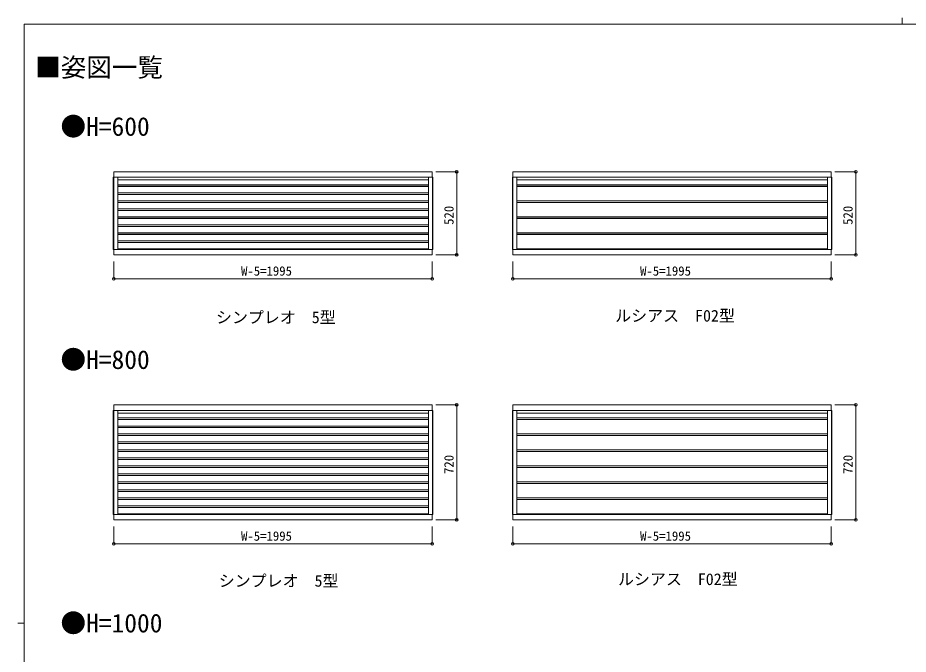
# Model space of a CAD drawing. Units: millimetres, scale not verified. Extents: x -5667 to 5667, y -4030 to 4030.
# Drawn here: x -5667 to -89, y 45 to 4030 of the extents above; entities that cross this region are included whole.
import ezdxf
from ezdxf.enums import TextEntityAlignment as Align

# ---------------------------------------------------------------- set-up
doc = ezdxf.new("R2010")
doc.units = ezdxf.units.MM
doc.header["$LTSCALE"] = 20
doc.layers.add('0-0_0', color=3, linetype='Continuous')
for name, color, linetype, lineweight in [('0-1_USER1', 4, 'Continuous', 9), ('0-2_YKK_ZWAK', 6, 'Continuous', 9), ('0-3_YKK_11', 7, 'Continuous', 9)]:
    doc.layers.add(name, color=color, linetype=linetype, lineweight=lineweight)
doc.styles.add('ＭＳ ゴシック', font='')
doc.styles.get('ＭＳ ゴシック').set_extended_font_data('MS Gothic')

msp = doc.modelspace()

# ---------------------------------------------------------------- linework, layer by layer
at = {"layer": '0-1_USER1'}
for p, q in [((-5068.77, 3031.68), (-5068.77, 2579.68)), ((-3067.57, 3031.68), (-5068.77, 3031.68)), ((-5066.57, 3031.68), (-5066.57, 2579.68)), ((-3070.67, 3065.68), (-5065.67, 3065.68)), ((-5065.67, 3031.68), (-5065.67, 3065.68)), ((-5041.57, 3031.68), (-5041.57, 2579.68)), ((-5041.57, 3014.83), (-3094.77, 3014.83)), ((-5041.57, 3014.68), (-3094.77, 3014.68)), ((-3094.77, 3031.68), (-3094.77, 2579.68)), ((-3070.67, 3031.68), (-3070.67, 3065.68)), ((-3069.77, 3031.68), (-3069.77, 2579.68)), ((-3067.57, 3031.68), (-3067.57, 2579.68)), ((-2568.77, 3031.68), (-2568.77, 2579.68)), ((-567.57, 3031.68), (-2568.77, 3031.68)), ((-2566.57, 3031.68), (-2566.57, 2579.68)), ((-570.67, 3065.68), (-2565.67, 3065.68)), ((-2565.67, 3031.68), (-2565.67, 3065.68)), ((-2541.57, 3031.68), (-2541.57, 2579.68)), ((-2541.57, 3014.83), (-594.77, 3014.83)), ((-2541.57, 3014.68), (-594.77, 3014.68)), ((-594.77, 3031.68), (-594.77, 2579.68)), ((-570.67, 3031.68), (-570.67, 3065.68)), ((-569.77, 3031.68), (-569.77, 2579.68)), ((-567.57, 3031.68), (-567.57, 2579.68)), ((-5041.57, 2983.98), (-3094.77, 2983.98)), ((-5041.57, 2974.73), (-3094.77, 2974.73)), ((-5041.57, 2973.91), (-3094.77, 2973.91)), ((-2541.57, 2983.98), (-594.77, 2983.98)), ((-2541.57, 2974.73), (-594.77, 2974.73)), ((-2541.57, 2973.91), (-594.77, 2973.91)), ((-5041.57, 2933.68), (-3094.77, 2933.68)), ((-5041.57, 2923.61), (-3094.77, 2923.61)), ((-5041.57, 2883.68), (-3094.77, 2883.68)), ((-5041.57, 2874.43), (-3094.77, 2874.43)), ((-5041.57, 2873.61), (-3094.77, 2873.61)), ((-2541.57, 2883.68), (-594.77, 2883.68)), ((-2541.57, 2874.43), (-594.77, 2874.43)), ((-2541.57, 2873.61), (-594.77, 2873.61)), ((-5041.57, 2833.68), (-3094.77, 2833.68)), ((-5041.57, 2823.61), (-3094.77, 2823.61)), ((-5041.57, 2783.78), (-3094.77, 2783.78)), ((-5041.57, 2774.53), (-3094.77, 2774.53)), ((-5041.57, 2773.71), (-3094.77, 2773.71)), ((-5041.57, 2733.78), (-3094.77, 2733.78)), ((-2541.57, 2783.78), (-594.77, 2783.78)), ((-2541.57, 2774.53), (-594.77, 2774.53)), ((-2541.57, 2773.71), (-594.77, 2773.71)), ((-5041.57, 2723.71), (-3094.77, 2723.71)), ((-5041.57, 2683.88), (-3094.77, 2683.88)), ((-2541.57, 2683.88), (-594.77, 2683.88)), ((-5041.57, 2674.43), (-3094.77, 2674.43)), ((-5041.57, 2673.61), (-3094.77, 2673.61)), ((-5041.57, 2633.68), (-3094.77, 2633.68)), ((-5041.57, 2623.61), (-3094.77, 2623.61)), ((-2541.57, 2674.43), (-594.77, 2674.43)), ((-2541.57, 2673.61), (-594.77, 2673.61)), ((-3067.57, 2579.68), (-5068.77, 2579.68)), ((-5065.67, 2545.68), (-5065.67, 2579.68)), ((-5041.57, 2583.68), (-3094.77, 2583.68)), ((-3070.67, 2545.68), (-3070.67, 2579.68)), ((-3070.67, 2545.68), (-3070.67, 2579.68)), ((-567.57, 2579.68), (-2568.77, 2579.68)), ((-2565.67, 2545.68), (-2565.67, 2579.68)), ((-2541.57, 2583.68), (-594.77, 2583.68)), ((-2541.57, 2583.68), (-594.77, 2583.68)), ((-570.67, 2545.68), (-570.67, 2579.68)), ((-570.67, 2545.68), (-570.67, 2579.68)), ((-3070.67, 2545.68), (-5065.67, 2545.68)), ((-570.67, 2545.68), (-2565.67, 2545.68)), ((-5066.57, 1571.68), (-5066.57, 919.68)), ((-3070.67, 1605.68), (-5065.67, 1605.68)), ((-5065.67, 1571.68), (-5065.67, 1605.68)), ((-5041.57, 1571.68), (-5041.57, 919.68)), ((-3094.77, 1571.68), (-3094.77, 919.68)), ((-3070.67, 1571.68), (-3070.67, 1605.68)), ((-3069.77, 1571.68), (-3069.77, 919.68)), ((-3067.57, 1571.68), (-3067.57, 919.68)), ((-2566.57, 1571.68), (-2566.57, 919.68)), ((-570.67, 1605.68), (-2565.67, 1605.68)), ((-2565.67, 1571.68), (-2565.67, 1605.68)), ((-2541.57, 1571.68), (-2541.57, 919.68)), ((-594.77, 1571.68), (-594.77, 919.68)), ((-570.67, 1571.68), (-570.67, 1605.68)), ((-569.77, 1571.68), (-569.77, 919.68)), ((-567.57, 1571.68), (-567.57, 919.68)), ((-5041.57, 1554.83), (-3094.77, 1554.83)), ((-5041.57, 1554.68), (-3094.77, 1554.68)), ((-5041.57, 1523.98), (-3094.77, 1523.98)), ((-5041.57, 1514.73), (-3094.77, 1514.73)), ((-5041.57, 1513.91), (-3094.77, 1513.91)), ((-2541.57, 1554.83), (-594.77, 1554.83)), ((-2541.57, 1554.68), (-594.77, 1554.68)), ((-2541.57, 1523.98), (-594.77, 1523.98)), ((-2541.57, 1514.73), (-594.77, 1514.73)), ((-2541.57, 1513.91), (-594.77, 1513.91)), ((-5041.57, 1473.68), (-3094.77, 1473.68)), ((-5041.57, 1463.61), (-3094.77, 1463.61)), ((-5041.57, 1423.68), (-3094.77, 1423.68)), ((-5041.57, 1414.43), (-3094.77, 1414.43)), ((-5041.57, 1413.61), (-3094.77, 1413.61)), ((-2541.57, 1423.68), (-594.77, 1423.68)), ((-2541.57, 1414.43), (-594.77, 1414.43)), ((-2541.57, 1413.61), (-594.77, 1413.61)), ((-5041.57, 1373.68), (-3094.77, 1373.68)), ((-5041.57, 1363.61), (-3094.77, 1363.61)), ((-5041.57, 1323.78), (-3094.77, 1323.78)), ((-5041.57, 1314.43), (-3094.77, 1314.43)), ((-5041.57, 1313.61), (-3094.77, 1313.61)), ((-2541.57, 1323.68), (-594.77, 1323.68)), ((-2541.57, 1314.43), (-594.77, 1314.43)), ((-2541.57, 1313.61), (-594.77, 1313.61)), ((-5041.57, 1273.68), (-3094.77, 1273.68)), ((-5041.57, 1263.61), (-3094.77, 1263.61)), ((-5041.57, 1223.68), (-3094.77, 1223.68)), ((-5041.57, 1214.43), (-3094.77, 1214.43)), ((-5041.57, 1213.61), (-3094.77, 1213.61)), ((-5041.57, 1173.68), (-3094.77, 1173.68)), ((-2541.57, 1223.68), (-594.77, 1223.68)), ((-2541.57, 1214.43), (-594.77, 1214.43)), ((-2541.57, 1213.61), (-594.77, 1213.61)), ((-5041.57, 1163.61), (-3094.77, 1163.61)), ((-5041.57, 1123.68), (-3094.77, 1123.68)), ((-2541.57, 1123.68), (-594.77, 1123.68)), ((-5041.57, 1114.43), (-3094.77, 1114.43)), ((-5041.57, 1113.61), (-3094.77, 1113.61)), ((-5041.57, 1073.68), (-3094.77, 1073.68)), ((-5041.57, 1063.61), (-3094.77, 1063.61)), ((-2541.57, 1114.43), (-594.77, 1114.43)), ((-2541.57, 1113.61), (-594.77, 1113.61)), ((-5041.57, 1023.68), (-3094.77, 1023.68)), ((-5041.57, 1014.43), (-3094.77, 1014.43)), ((-5041.57, 1013.61), (-3094.77, 1013.61)), ((-2541.57, 1023.68), (-594.77, 1023.68)), ((-2541.57, 1014.43), (-594.77, 1014.43)), ((-2541.57, 1013.61), (-594.77, 1013.61)), ((-5041.57, 973.68), (-3094.77, 973.68)), ((-5041.57, 963.61), (-3094.77, 963.61)), ((-3067.57, 919.68), (-5068.77, 919.68)), ((-5065.67, 885.68), (-5065.67, 919.68)), ((-5041.57, 923.68), (-3094.77, 923.68)), ((-3070.67, 885.68), (-3070.67, 919.68)), ((-3070.67, 885.68), (-3070.67, 919.68)), ((-567.57, 919.68), (-2568.77, 919.68)), ((-2565.67, 885.68), (-2565.67, 919.68)), ((-2541.57, 923.68), (-594.77, 923.68)), ((-570.67, 885.68), (-570.67, 919.68)), ((-570.67, 885.68), (-570.67, 919.68)), ((-3070.67, 885.68), (-5065.67, 885.68)), ((-570.67, 885.68), (-2565.67, 885.68))]:
    msp.add_line(p, q, dxfattribs=at)
for points in [[(-3067.57, 1571.68), (-5068.77, 1571.68), (-5068.77, 919.68)], [(-567.57, 1571.68), (-2568.77, 1571.68), (-2568.77, 919.68)]]:
    msp.add_lwpolyline(points, dxfattribs=at)
at = {"layer": '0-2_YKK_ZWAK'}
for p, q in [((-3047.57, 3065.68), (-2916.57, 3065.68)), ((-2917.57, 2545.68), (-2917.57, 3065.68)), ((-547.57, 3065.68), (-416.57, 3065.68)), ((-417.57, 2545.68), (-417.57, 3065.68)), ((-3047.57, 2545.68), (-2916.57, 2545.68)), ((-547.57, 2545.68), (-416.57, 2545.68)), ((-5065.67, 2504.68), (-5065.67, 2394.68)), ((-3070.67, 2504.68), (-3070.67, 2394.68)), ((-2565.67, 2504.68), (-2565.67, 2394.68)), ((-570.67, 2504.68), (-570.67, 2394.68)), ((-5065.67, 2395.68), (-3070.67, 2395.68)), ((-2565.67, 2395.68), (-570.67, 2395.68)), ((-3047.57, 1605.68), (-2916.57, 1605.68)), ((-2917.57, 885.68), (-2917.57, 1605.68)), ((-547.57, 1605.68), (-416.57, 1605.68)), ((-417.57, 885.68), (-417.57, 1605.68)), ((-5065.67, 844.68), (-5065.67, 734.68)), ((-3070.67, 844.68), (-3070.67, 734.68)), ((-3047.57, 885.68), (-2916.57, 885.68)), ((-2565.67, 844.68), (-2565.67, 734.68)), ((-570.67, 844.68), (-570.67, 734.68)), ((-547.57, 885.68), (-416.57, 885.68)), ((-5065.67, 735.68), (-3070.67, 735.68)), ((-2565.67, 735.68), (-570.67, 735.68))]:
    msp.add_line(p, q, dxfattribs=at)
for centre in [(-2917.57, 3065.68), (-417.57, 3065.68), (-2917.57, 2545.68), (-417.57, 2545.68), (-5065.67, 2395.68), (-3070.67, 2395.68), (-2565.67, 2395.68), (-570.67, 2395.68), (-2917.57, 1605.68), (-417.57, 1605.68), (-2917.57, 885.68), (-417.57, 885.68), (-5065.67, 735.68), (-3070.67, 735.68), (-2565.67, 735.68), (-570.67, 735.68)]:
    msp.add_circle(centre, 8.5, dxfattribs=at)
at = {"layer": '0-3_YKK_11'}
for p, q in [((-127.06, 4030), (-127.06, 3990)), ((5372.74, 3990), (-5627.26, 3990)), ((-5627.26, -3510), (-5627.26, 3990)), ((-5667.26, 240), (-5627.26, 240))]:
    msp.add_line(p, q, dxfattribs=at)

# ---------------------------------------------------------------- texts
at = {"layer": '0-0_0', "style": 'ＭＳ ゴシック'}
for s, height, p in [('■姿図一覧', 117.3, (-5558.16, 3625.68)), ('●H=600', 117.3, (-5399.63, 3255.68)), ('シンプレオ\u30005型', 73.31, (-4425.5, 2095.68)), ('ルシアス\u3000F02型', 73.31, (-1924.18, 2105.68)), ('●H=800', 117.3, (-5399.63, 1795.68)), ('ルシアス\u3000F02型', 73.31, (-1906.86, 455.68)), ('シンプレオ\u30005型', 73.31, (-4408.18, 445.68)), ('●H=1000', 117.3, (-5399.63, 145.68))]:
    msp.add_text(s, height=height, dxfattribs=at).set_placement(p, align=Align.BOTTOM_LEFT)
at = {"layer": '0-2_YKK_ZWAK', "style": 'ＭＳ ゴシック'}
for s, p in [('520', (-2919.57, 2733.15)), ('520', (-419.57, 2733.15)), ('720', (-2919.57, 1173.15)), ('720', (-419.57, 1173.15))]:
    msp.add_text(s, height=58.65, rotation=90, dxfattribs=at).set_placement(p, align=Align.BOTTOM_LEFT)
for p in [(-4268.7, 2397.68), (-1768.7, 2397.68), (-4268.7, 737.68), (-1768.7, 737.68)]:
    msp.add_text('W-5=1995', height=58.65, dxfattribs=at).set_placement(p, align=Align.BOTTOM_LEFT)

doc.saveas('drawing.dxf')
